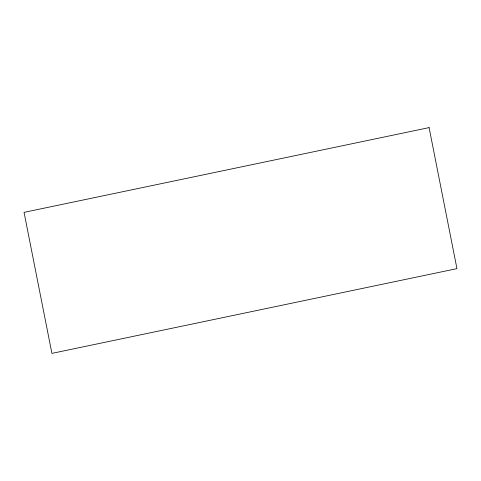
<?xml version="1.0" encoding="UTF-8"?>
<svg xmlns="http://www.w3.org/2000/svg" width="481" height="481" viewBox="0 0 481 481"><rect width="100%" height="100%" fill="white"/><g stroke="black" fill="none" stroke-linecap="round" stroke-linejoin="round"><path stroke-width="0.72" d="M429.088 127.615L24.05 212.361L51.912 353.385L456.95 268.638L429.088 127.615"/></g></svg>
